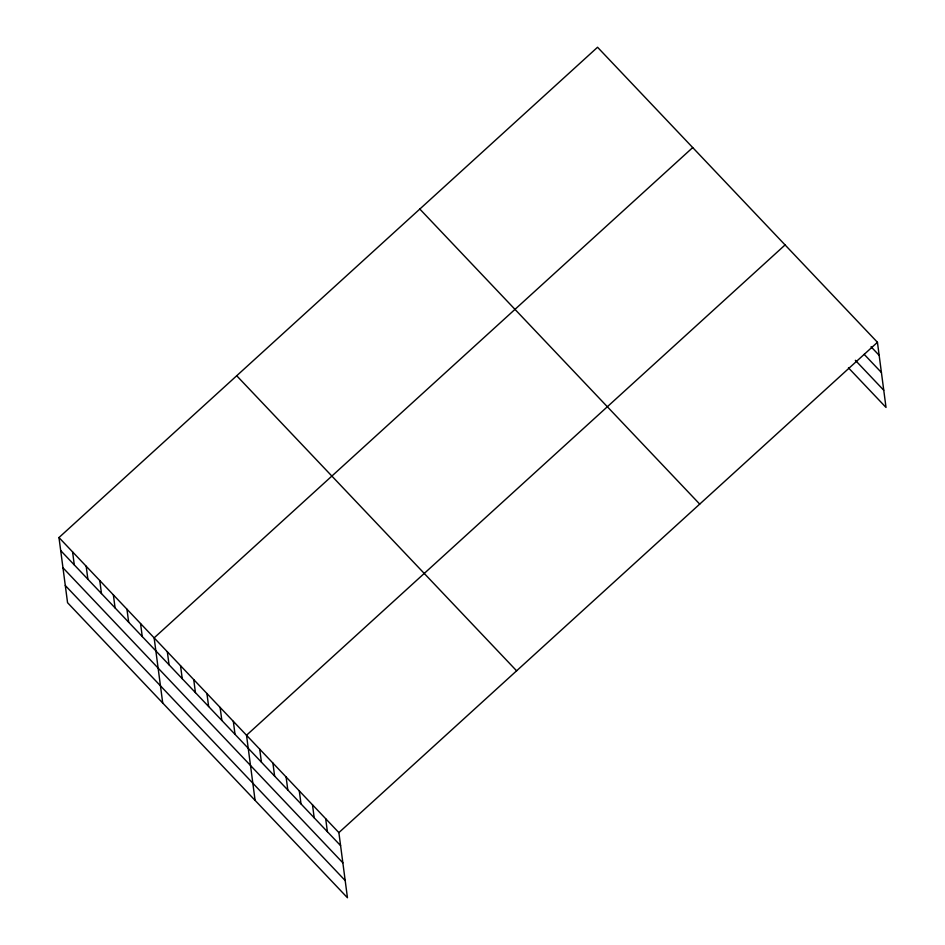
<?xml version="1.0" encoding="UTF-8"?>
<svg xmlns="http://www.w3.org/2000/svg" width="945" height="945" viewBox="0 0 945 945"><rect width="100%" height="100%" fill="white"/><g stroke="black" fill="none" stroke-linecap="round" stroke-linejoin="round"><path stroke-width="1.42" d="M58.98 537.551L338.877 832.616L347.453 897.75L67.556 602.697L58.98 537.551L597.547 47.25L877.444 342.303L886.02 407.449L848.468 367.853M692.709 147.574L154.141 637.875L162.717 703.009M785.082 244.932L246.515 735.245L255.091 800.38M338.877 832.616L877.444 342.303M871.042 346.768L879.157 355.32M864.167 354.328L881.425 372.519M855.331 360.281L883.752 390.238M419.816 209.046L699.713 504.11M236.711 375.756L516.608 670.808M60.693 550.581L340.59 845.633M62.961 567.78L342.858 862.832M65.288 585.498L345.185 880.551M325.682 818.701L327.395 831.718M312.488 804.786L314.201 817.815M299.293 790.882L301.006 803.9M286.099 776.967L287.812 789.996M272.904 763.064L274.617 776.081M259.71 749.149L261.422 762.166M233.32 721.33L235.033 734.348M220.114 707.427L221.839 720.444M206.92 693.512L208.644 706.529M193.725 679.609L195.438 692.626M180.53 665.693L182.243 678.711M167.336 651.79L169.049 664.807M140.545 623.546L142.258 636.564M126.949 609.218L128.674 622.235M113.365 594.877L115.077 607.895M99.768 580.549L101.481 593.566M86.172 566.22L87.885 579.238M72.576 551.892L74.289 564.909"/></g></svg>
